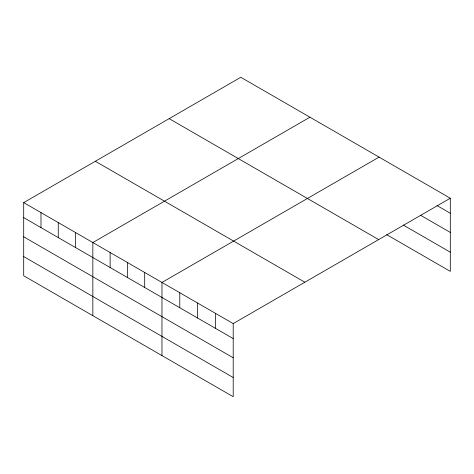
<?xml version="1.0" encoding="UTF-8"?>
<svg xmlns="http://www.w3.org/2000/svg" width="474" height="474" viewBox="0 0 474 474"><rect width="100%" height="100%" fill="white"/><g stroke="black" fill="none" stroke-linecap="round" stroke-linejoin="round"><path stroke-width="0.71" d="M450.3 198.239L240.798 77.286L23.7 202.623L23.7 275.761L233.202 396.714L233.202 323.582L450.3 198.239L450.3 271.377L386.701 234.66M309.931 117.202L92.839 242.54L92.839 315.672M379.07 157.113L161.972 282.457L161.972 355.589M436.945 205.532L450.3 213.247M420.408 215.172L450.3 232.426M403.238 225.02L450.3 252.192M169.153 118.648L378.661 239.601M95.339 161.261L304.847 282.22M23.7 202.623L233.202 323.582M23.7 217.625L233.202 338.584M23.7 236.81L233.202 357.769M23.7 256.576L233.202 377.529M215.397 313.296L215.397 328.304M197.587 303.016L197.587 318.018M179.782 292.736L179.782 307.739M144.689 272.473L144.689 287.481M127.405 262.495L127.405 277.497M110.122 252.518L110.122 267.52M75.55 232.562L75.55 247.564M58.266 222.579L58.266 237.587M40.983 212.601L40.983 227.603"/></g></svg>
